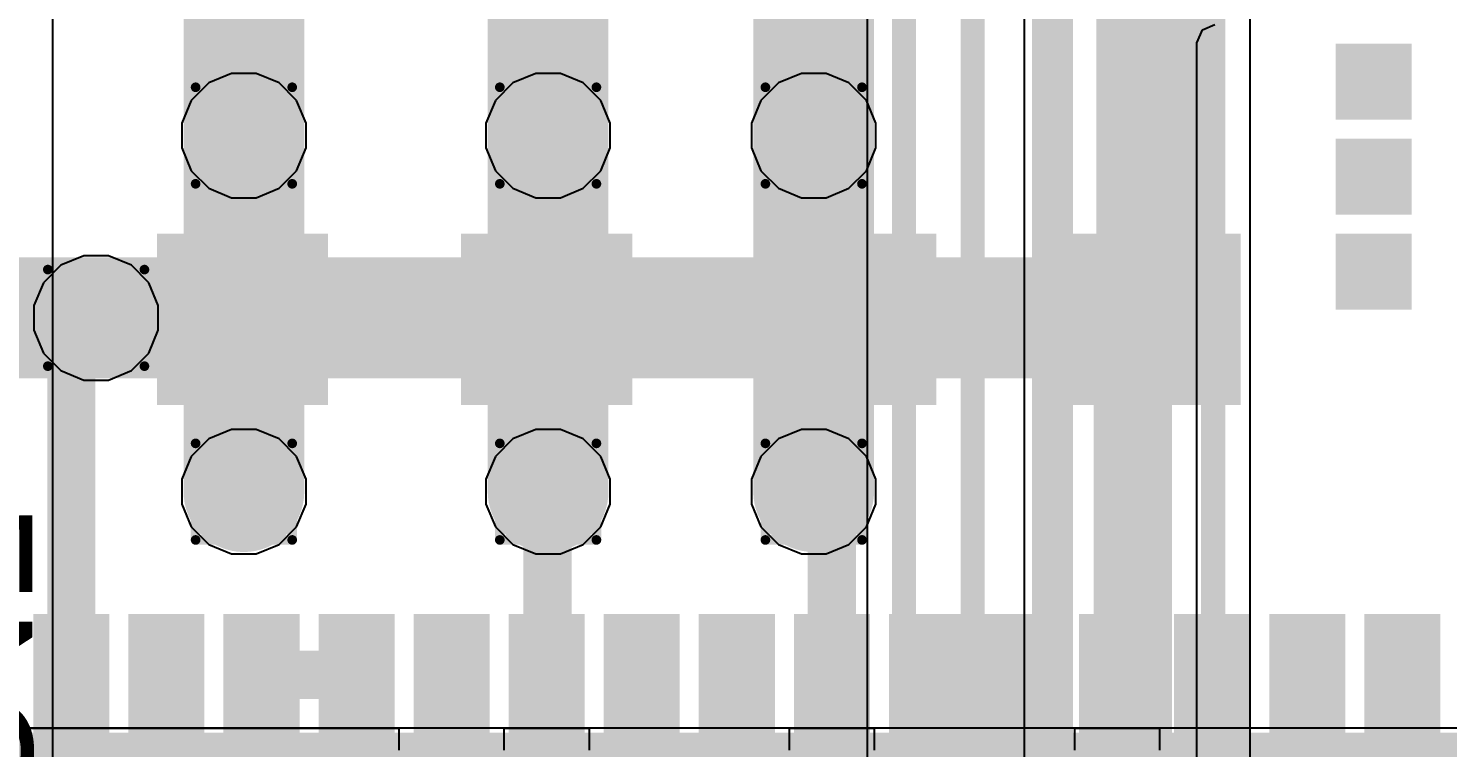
# Model space of a CAD drawing. Header units: inches. Extents: x -12 to 5355, y -7 to 5366.
# Drawn here: x 20.72 to 28.18, y 33.68 to 37.46 of the extents above; entities that cross this region are included whole.
import ezdxf

# ---------------------------------------------------------------- set-up
doc = ezdxf.new("R2010")
doc.units = ezdxf.units.IN
for name, color, linetype in [('BOTTOM LAYER', 5, 'Continuous'), ('Bottom Overlay', 54, 'Continuous'), ('Drill Drawing', 1, 'Continuous'), ('GROUND1', 16, 'Continuous'), ('GROUND2', 156, 'Continuous'), ('POWER', 76, 'Continuous'), ('SIGNAL', 90, 'Continuous'), ('TOP LAYER', 1, 'Continuous'), ('Top Overlay', 2, 'Continuous'), ('Top Paste', 8, 'Continuous'), ('Top Solder', 216, 'Continuous'), ('Via Holes', 16, 'Continuous')]:
    doc.layers.add(name, color=color, linetype=linetype)
doc.styles.add('Arial', font='', dxfattribs={"height": 0.2})
doc.styles.get('Arial').set_extended_font_data('Arial')

# ---------------------------------------------------------------- blocks, each defined once
blk = doc.blocks.new('LGA50P1600X1050X104_161N_85')
at = {"layer": 'TOP LAYER'}
for points in [[(-8.14, 2.35), (-8.14, 2.65), (-7.6, 2.65), (-7.6, 2.35)], [(-8.14, 1.85), (-8.14, 2.15), (-7.6, 2.15), (-7.6, 1.85)], [(-6.4, 1.2), (-6.4, 2), (-5.6, 2), (-5.6, 1.2)], [(-8.14, 1.35), (-8.14, 1.65), (-7.6, 1.65), (-7.6, 1.35)], [(-8.14, 0.85), (-8.14, 1.15), (-7.6, 1.15), (-7.6, 0.85)], [(-8.14, 0.35), (-8.14, 0.65), (-7.6, 0.65), (-7.6, 0.35)], [(-6.4, -0.4), (-6.4, 0.4), (-5.6, 0.4), (-5.6, -0.4)], [(-8.14, -0.15), (-8.14, 0.15), (-7.6, 0.15), (-7.6, -0.15)], [(-8.14, -0.65), (-8.14, -0.35), (-7.6, -0.35), (-7.6, -0.65)], [(-8.14, -1.15), (-8.14, -0.85), (-7.6, -0.85), (-7.6, -1.15)], [(-6.4, -2), (-6.4, -1.2), (-5.6, -1.2), (-5.6, -2)], [(-8.14, -1.65), (-8.14, -1.35), (-7.6, -1.35), (-7.6, -1.65)], [(-8.14, -2.15), (-8.14, -1.85), (-7.6, -1.85), (-7.6, -2.15)], [(-8.14, -2.65), (-8.14, -2.35), (-7.6, -2.35), (-7.6, -2.65)], [(-6.4, -3.6), (-6.4, -2.8), (-5.6, -2.8), (-5.6, -3.6)], [(-8.14, -3.15), (-8.14, -2.85), (-7.6, -2.85), (-7.6, -3.15)], [(-8.14, -3.65), (-8.14, -3.35), (-7.6, -3.35), (-7.6, -3.65)], [(-8.14, -4.15), (-8.14, -3.85), (-7.6, -3.85), (-7.6, -4.15)], [(-5.9, -4.5), (-5.9, -4.2), (-5.6, -4.2), (-5.6, -4.5)], [(-5.4, -4.5), (-5.4, -4.2), (-5.1, -4.2), (-5.1, -4.5)], [(-4.9, -4.5), (-4.9, -4.2), (-4.6, -4.2), (-4.6, -4.5)], [(-8.14, -4.65), (-8.14, -4.35), (-7.6, -4.35), (-7.6, -4.65)]]:
    blk.add_hatch(color=1, dxfattribs=at).paths.add_polyline_path(points)
at = {"layer": 'Top Paste'}
for points in [[(-8.14, 2.35), (-8.14, 2.65), (-7.6, 2.65), (-7.6, 2.35)], [(-8.14, 1.85), (-8.14, 2.15), (-7.6, 2.15), (-7.6, 1.85)], [(-6.4, 1.2), (-6.4, 2), (-5.6, 2), (-5.6, 1.2)], [(-8.14, 1.35), (-8.14, 1.65), (-7.6, 1.65), (-7.6, 1.35)], [(-8.14, 0.85), (-8.14, 1.15), (-7.6, 1.15), (-7.6, 0.85)], [(-8.14, 0.35), (-8.14, 0.65), (-7.6, 0.65), (-7.6, 0.35)], [(-6.4, -0.4), (-6.4, 0.4), (-5.6, 0.4), (-5.6, -0.4)], [(-8.14, -0.15), (-8.14, 0.15), (-7.6, 0.15), (-7.6, -0.15)], [(-8.14, -0.65), (-8.14, -0.35), (-7.6, -0.35), (-7.6, -0.65)], [(-8.14, -1.15), (-8.14, -0.85), (-7.6, -0.85), (-7.6, -1.15)], [(-6.4, -2), (-6.4, -1.2), (-5.6, -1.2), (-5.6, -2)], [(-8.14, -1.65), (-8.14, -1.35), (-7.6, -1.35), (-7.6, -1.65)], [(-8.14, -2.15), (-8.14, -1.85), (-7.6, -1.85), (-7.6, -2.15)], [(-8.14, -2.65), (-8.14, -2.35), (-7.6, -2.35), (-7.6, -2.65)], [(-6.4, -3.6), (-6.4, -2.8), (-5.6, -2.8), (-5.6, -3.6)], [(-8.14, -3.15), (-8.14, -2.85), (-7.6, -2.85), (-7.6, -3.15)], [(-8.14, -3.65), (-8.14, -3.35), (-7.6, -3.35), (-7.6, -3.65)], [(-8.14, -4.15), (-8.14, -3.85), (-7.6, -3.85), (-7.6, -4.15)], [(-5.9, -4.5), (-5.9, -4.2), (-5.6, -4.2), (-5.6, -4.5)], [(-5.4, -4.5), (-5.4, -4.2), (-5.1, -4.2), (-5.1, -4.5)], [(-4.9, -4.5), (-4.9, -4.2), (-4.6, -4.2), (-4.6, -4.5)], [(-8.14, -4.65), (-8.14, -4.35), (-7.6, -4.35), (-7.6, -4.65)]]:
    blk.add_hatch(color=8, dxfattribs=at).paths.add_polyline_path(points)
at = {"layer": 'Top Solder'}
for points in [[(-8.19, 2.3), (-8.19, 2.7), (-7.55, 2.7), (-7.55, 2.3)], [(-8.19, 1.8), (-8.19, 2.2), (-7.55, 2.2), (-7.55, 1.8)], [(-6.45, 1.15), (-6.45, 2.05), (-5.55, 2.05), (-5.55, 1.15)], [(-8.19, 1.3), (-8.19, 1.7), (-7.55, 1.7), (-7.55, 1.3)], [(-8.19, 0.8), (-8.19, 1.2), (-7.55, 1.2), (-7.55, 0.8)], [(-8.19, 0.3), (-8.19, 0.7), (-7.55, 0.7), (-7.55, 0.3)], [(-6.45, -0.45), (-6.45, 0.45), (-5.55, 0.45), (-5.55, -0.45)], [(-8.19, -0.2), (-8.19, 0.2), (-7.55, 0.2), (-7.55, -0.2)], [(-8.19, -0.7), (-8.19, -0.3), (-7.55, -0.3), (-7.55, -0.7)], [(-8.19, -1.2), (-8.19, -0.8), (-7.55, -0.8), (-7.55, -1.2)], [(-6.45, -2.05), (-6.45, -1.15), (-5.55, -1.15), (-5.55, -2.05)], [(-8.19, -1.7), (-8.19, -1.3), (-7.55, -1.3), (-7.55, -1.7)], [(-8.19, -2.2), (-8.19, -1.8), (-7.55, -1.8), (-7.55, -2.2)], [(-8.19, -2.7), (-8.19, -2.3), (-7.55, -2.3), (-7.55, -2.7)], [(-6.45, -3.65), (-6.45, -2.75), (-5.55, -2.75), (-5.55, -3.65)], [(-8.19, -3.2), (-8.19, -2.8), (-7.55, -2.8), (-7.55, -3.2)], [(-8.19, -3.7), (-8.19, -3.3), (-7.55, -3.3), (-7.55, -3.7)], [(-8.19, -4.2), (-8.19, -3.8), (-7.55, -3.8), (-7.55, -4.2)], [(-5.95, -4.55), (-5.95, -4.15), (-5.55, -4.15), (-5.55, -4.55)], [(-5.45, -4.55), (-5.45, -4.15), (-5.05, -4.15), (-5.05, -4.55)], [(-4.95, -4.55), (-4.95, -4.15), (-4.55, -4.15), (-4.55, -4.55)], [(-8.19, -4.7), (-8.19, -4.3), (-7.55, -4.3), (-7.55, -4.7)]]:
    blk.add_hatch(color=216, dxfattribs=at).paths.add_polyline_path(points)
at = {"layer": 'TOP LAYER'}
blk.add_line((-8.15, -5.4), (-8.15, 5.4), dxfattribs=at)
at = {"layer": 'Top Overlay'}
blk.add_lwpolyline([(-8.25, 5.5, 0.15, 0.15, 0), (-8.25, -5.5, 0.15, 0.15, 0)], format="xyseb", dxfattribs=at)

msp = doc.modelspace()

# ---------------------------------------------------------------- hatches: boundary and pattern name
at = {"layer": 'BOTTOM LAYER'}
h = msp.add_hatch(color=5, dxfattribs=at)
edge = h.paths.add_edge_path()
edge.add_arc((21.8518, 36.8966), 0.2, 0, 360)
h = msp.add_hatch(color=5, dxfattribs=at)
edge = h.paths.add_edge_path()
edge.add_arc((23.4518, 36.8966), 0.2, 0, 360)
h = msp.add_hatch(color=5, dxfattribs=at)
edge = h.paths.add_edge_path()
edge.add_arc((24.8486, 36.8966), 0.2, 0, 360)
h = msp.add_hatch(color=5, dxfattribs=at)
edge = h.paths.add_edge_path()
edge.add_arc((21.0746, 35.9374), 0.2, 0, 360)
h = msp.add_hatch(color=5, dxfattribs=at)
edge = h.paths.add_edge_path()
edge.add_arc((21.8518, 35.0232), 0.2, 0, 360)
h = msp.add_hatch(color=5, dxfattribs=at)
edge = h.paths.add_edge_path()
edge.add_arc((23.4518, 35.0232), 0.2, 0, 360)
h = msp.add_hatch(color=5, dxfattribs=at)
edge = h.paths.add_edge_path()
edge.add_arc((24.8486, 35.0232), 0.2, 0, 360)
at = {"layer": 'GROUND1'}
h = msp.add_hatch(color=16, dxfattribs=at)
edge = h.paths.add_edge_path()
edge.add_arc((21.8518, 36.8966), 0.2, 0, 360)
h = msp.add_hatch(color=16, dxfattribs=at)
edge = h.paths.add_edge_path()
edge.add_arc((23.4518, 36.8966), 0.2, 0, 360)
h = msp.add_hatch(color=16, dxfattribs=at)
edge = h.paths.add_edge_path()
edge.add_arc((24.8486, 36.8966), 0.2, 0, 360)
h = msp.add_hatch(color=16, dxfattribs=at)
edge = h.paths.add_edge_path()
edge.add_arc((21.0746, 35.9374), 0.2, 0, 360)
h = msp.add_hatch(color=16, dxfattribs=at)
edge = h.paths.add_edge_path()
edge.add_arc((21.8518, 35.0232), 0.2, 0, 360)
h = msp.add_hatch(color=16, dxfattribs=at)
edge = h.paths.add_edge_path()
edge.add_arc((23.4518, 35.0232), 0.2, 0, 360)
h = msp.add_hatch(color=16, dxfattribs=at)
edge = h.paths.add_edge_path()
edge.add_arc((24.8486, 35.0232), 0.2, 0, 360)
at = {"layer": 'GROUND2'}
h = msp.add_hatch(color=156, dxfattribs=at)
edge = h.paths.add_edge_path()
edge.add_arc((21.8518, 36.8966), 0.2, 0, 360)
h = msp.add_hatch(color=156, dxfattribs=at)
edge = h.paths.add_edge_path()
edge.add_arc((23.4518, 36.8966), 0.2, 0, 360)
h = msp.add_hatch(color=156, dxfattribs=at)
edge = h.paths.add_edge_path()
edge.add_arc((24.8486, 36.8966), 0.2, 0, 360)
h = msp.add_hatch(color=156, dxfattribs=at)
edge = h.paths.add_edge_path()
edge.add_arc((21.0746, 35.9374), 0.2, 0, 360)
h = msp.add_hatch(color=156, dxfattribs=at)
edge = h.paths.add_edge_path()
edge.add_arc((21.8518, 35.0232), 0.2, 0, 360)
h = msp.add_hatch(color=156, dxfattribs=at)
edge = h.paths.add_edge_path()
edge.add_arc((23.4518, 35.0232), 0.2, 0, 360)
h = msp.add_hatch(color=156, dxfattribs=at)
edge = h.paths.add_edge_path()
edge.add_arc((24.8486, 35.0232), 0.2, 0, 360)
at = {"layer": 'POWER'}
h = msp.add_hatch(color=76, dxfattribs=at)
edge = h.paths.add_edge_path()
edge.add_arc((21.8518, 36.8966), 0.2, 0, 360)
h = msp.add_hatch(color=76, dxfattribs=at)
edge = h.paths.add_edge_path()
edge.add_arc((23.4518, 36.8966), 0.2, 0, 360)
h = msp.add_hatch(color=76, dxfattribs=at)
edge = h.paths.add_edge_path()
edge.add_arc((24.8486, 36.8966), 0.2, 0, 360)
h = msp.add_hatch(color=76, dxfattribs=at)
edge = h.paths.add_edge_path()
edge.add_arc((21.0746, 35.9374), 0.2, 0, 360)
h = msp.add_hatch(color=76, dxfattribs=at)
edge = h.paths.add_edge_path()
edge.add_arc((21.8518, 35.0232), 0.2, 0, 360)
h = msp.add_hatch(color=76, dxfattribs=at)
edge = h.paths.add_edge_path()
edge.add_arc((23.4518, 35.0232), 0.2, 0, 360)
h = msp.add_hatch(color=76, dxfattribs=at)
edge = h.paths.add_edge_path()
edge.add_arc((24.8486, 35.0232), 0.2, 0, 360)
at = {"layer": 'SIGNAL'}
h = msp.add_hatch(color=90, dxfattribs=at)
edge = h.paths.add_edge_path()
edge.add_arc((21.8518, 36.8966), 0.2, 0, 360)
h = msp.add_hatch(color=90, dxfattribs=at)
edge = h.paths.add_edge_path()
edge.add_arc((23.4518, 36.8966), 0.2, 0, 360)
h = msp.add_hatch(color=90, dxfattribs=at)
edge = h.paths.add_edge_path()
edge.add_arc((24.8486, 36.8966), 0.2, 0, 360)
h = msp.add_hatch(color=90, dxfattribs=at)
edge = h.paths.add_edge_path()
edge.add_arc((21.0746, 35.9374), 0.2, 0, 360)
h = msp.add_hatch(color=90, dxfattribs=at)
edge = h.paths.add_edge_path()
edge.add_arc((21.8518, 35.0232), 0.2, 0, 360)
h = msp.add_hatch(color=90, dxfattribs=at)
edge = h.paths.add_edge_path()
edge.add_arc((23.4518, 35.0232), 0.2, 0, 360)
h = msp.add_hatch(color=90, dxfattribs=at)
edge = h.paths.add_edge_path()
edge.add_arc((24.8486, 35.0232), 0.2, 0, 360)
at = {"layer": 'TOP LAYER'}
h = msp.add_hatch(color=1, dxfattribs=at)
edge = h.paths.add_edge_path()
edge.add_arc((21.8518, 36.8966), 0.2, 0, 360)
h = msp.add_hatch(color=1, dxfattribs=at)
edge = h.paths.add_edge_path()
edge.add_arc((23.4518, 36.8966), 0.2, 0, 360)
h = msp.add_hatch(color=1, dxfattribs=at)
edge = h.paths.add_edge_path()
edge.add_arc((24.8486, 36.8966), 0.2, 0, 360)
h = msp.add_hatch(color=1, dxfattribs=at)
edge = h.paths.add_edge_path()
edge.add_arc((21.0746, 35.9374), 0.2, 0, 360)
h = msp.add_hatch(color=1, dxfattribs=at)
edge = h.paths.add_edge_path()
edge.add_arc((21.8518, 35.0232), 0.2, 0, 360)
h = msp.add_hatch(color=1, dxfattribs=at)
edge = h.paths.add_edge_path()
edge.add_arc((23.4518, 35.0232), 0.2, 0, 360)
h = msp.add_hatch(color=1, dxfattribs=at)
edge = h.paths.add_edge_path()
edge.add_arc((24.8486, 35.0232), 0.2, 0, 360)
for points in [[(21.0942, 34.3298), (20.7942, 34.3298), (20.7942, 33.72), (21.0942, 33.72)], [(21.5938, 34.3294), (21.2938, 34.3294), (21.2938, 33.7196), (21.5938, 33.7196)], [(22.0942, 34.3298), (21.7942, 34.3298), (21.7942, 33.72), (22.0942, 33.72)], [(22.5938, 34.3294), (22.2938, 34.3294), (22.2938, 33.7196), (22.5938, 33.7196)], [(23.5942, 34.3298), (23.2942, 34.3298), (23.2942, 33.72), (23.5942, 33.72)], [(25.0942, 34.3298), (24.7942, 34.3298), (24.7942, 33.72), (25.0942, 33.72)], [(26.598, 34.3336), (26.298, 34.3336), (26.298, 33.7238), (26.598, 33.7238)]]:
    msp.add_hatch(color=1, dxfattribs=at).paths.add_polyline_path(points)
at = {"layer": 'Via Holes'}
h = msp.add_hatch(color=7, dxfattribs=at)
edge = h.paths.add_edge_path()
edge.add_arc((21.8518, 36.8966), 0.1, 0, 360)
h = msp.add_hatch(color=7, dxfattribs=at)
edge = h.paths.add_edge_path()
edge.add_arc((23.4518, 36.8966), 0.1, 0, 360)
h = msp.add_hatch(color=7, dxfattribs=at)
edge = h.paths.add_edge_path()
edge.add_arc((24.8486, 36.8966), 0.1, 0, 360)
h = msp.add_hatch(color=7, dxfattribs=at)
edge = h.paths.add_edge_path()
edge.add_arc((21.0746, 35.9374), 0.1, 0, 360)
h = msp.add_hatch(color=7, dxfattribs=at)
edge = h.paths.add_edge_path()
edge.add_arc((21.8518, 35.0232), 0.1, 0, 360)
h = msp.add_hatch(color=7, dxfattribs=at)
edge = h.paths.add_edge_path()
edge.add_arc((23.4518, 35.0232), 0.1, 0, 360)
h = msp.add_hatch(color=7, dxfattribs=at)
edge = h.paths.add_edge_path()
edge.add_arc((24.8486, 35.0232), 0.1, 0, 360)

# ---------------------------------------------------------------- linework, layer by layer
at = {"layer": 'BOTTOM LAYER'}
for p, q in [((25.9551, 38.1889), (25.9551, 30.9022)), ((26.8933, 37.453), (26.959, 37.4802)), ((26.8661, 37.3874), (26.8933, 37.453)), ((26.8642, 31.2666), (26.8642, 37.3874)), ((26.8642, 37.3874), (26.8661, 37.3874))]:
    msp.add_line(p, q, dxfattribs=at)
for points in [[(26.1493, 30.9022, 0.127, 0.127, 0), (26.1493, 38.6334, 0.127, 0.127, 0)], [(26.67, 37.3874, 0.127, 0.127, -0.414214), (26.959, 37.6763, 0.127, 0.127, 0)], [(26.4088, 31.0405, 0.127, 0.127, 0), (26.4088, 37.5326, 0.127, 0.127, 0)], [(26.67, 31.2666, 0.127, 0.127, 0), (26.67, 37.3874, 0.127, 0.127, 0)]]:
    msp.add_lwpolyline(points, format="xyseb", dxfattribs=at)
msp.add_lwpolyline([(26.6382, 37.3874, 0.0635, 0.0635, 1), (26.7018, 37.3874, 0.0635, 0.0635, 1)], format="xyseb", close=True, dxfattribs=at)
msp.add_lwpolyline([(26.6382, 37.3874, 0.0635, 0.0635, 1), (26.7018, 37.3874, 0.0635, 0.0635, 1)], format="xyseb", close=True, dxfattribs=at)
at = {"layer": 'Drill Drawing'}
for points in [[(21.5978, 37.1506, 0.0508, 0.0508, 0), (22.1058, 37.1506, 0.0508, 0.0508, 0)], [(21.5978, 36.6426, 0.0508, 0.0508, 0), (21.5978, 37.1506, 0.0508, 0.0508, 0)], [(22.1058, 36.6426, 0.0508, 0.0508, 0), (22.1058, 37.1506, 0.0508, 0.0508, 0)], [(23.1978, 37.1506, 0.0508, 0.0508, 0), (23.7058, 37.1506, 0.0508, 0.0508, 0)], [(23.1978, 36.6426, 0.0508, 0.0508, 0), (23.1978, 37.1506, 0.0508, 0.0508, 0)], [(23.7058, 36.6426, 0.0508, 0.0508, 0), (23.7058, 37.1506, 0.0508, 0.0508, 0)], [(24.5946, 37.1506, 0.0508, 0.0508, 0), (25.1026, 37.1506, 0.0508, 0.0508, 0)], [(24.5946, 36.6426, 0.0508, 0.0508, 0), (24.5946, 37.1506, 0.0508, 0.0508, 0)], [(25.1026, 36.6426, 0.0508, 0.0508, 0), (25.1026, 37.1506, 0.0508, 0.0508, 0)], [(21.5978, 36.6426, 0.0508, 0.0508, 0), (22.1058, 36.6426, 0.0508, 0.0508, 0)], [(23.1978, 36.6426, 0.0508, 0.0508, 0), (23.7058, 36.6426, 0.0508, 0.0508, 0)], [(24.5946, 36.6426, 0.0508, 0.0508, 0), (25.1026, 36.6426, 0.0508, 0.0508, 0)], [(20.8206, 36.1914, 0.0508, 0.0508, 0), (21.3286, 36.1914, 0.0508, 0.0508, 0)], [(20.8206, 35.6834, 0.0508, 0.0508, 0), (20.8206, 36.1914, 0.0508, 0.0508, 0)], [(21.3286, 35.6834, 0.0508, 0.0508, 0), (21.3286, 36.1914, 0.0508, 0.0508, 0)], [(20.8206, 35.6834, 0.0508, 0.0508, 0), (21.3286, 35.6834, 0.0508, 0.0508, 0)], [(21.5978, 35.2772, 0.0508, 0.0508, 0), (22.1058, 35.2772, 0.0508, 0.0508, 0)], [(21.5978, 34.7692, 0.0508, 0.0508, 0), (21.5978, 35.2772, 0.0508, 0.0508, 0)], [(22.1058, 34.7692, 0.0508, 0.0508, 0), (22.1058, 35.2772, 0.0508, 0.0508, 0)], [(23.1978, 35.2772, 0.0508, 0.0508, 0), (23.7058, 35.2772, 0.0508, 0.0508, 0)], [(23.1978, 34.7692, 0.0508, 0.0508, 0), (23.1978, 35.2772, 0.0508, 0.0508, 0)], [(23.7058, 34.7692, 0.0508, 0.0508, 0), (23.7058, 35.2772, 0.0508, 0.0508, 0)], [(24.5946, 35.2772, 0.0508, 0.0508, 0), (25.1026, 35.2772, 0.0508, 0.0508, 0)], [(24.5946, 34.7692, 0.0508, 0.0508, 0), (24.5946, 35.2772, 0.0508, 0.0508, 0)], [(25.1026, 34.7692, 0.0508, 0.0508, 0), (25.1026, 35.2772, 0.0508, 0.0508, 0)], [(21.5978, 34.7692, 0.0508, 0.0508, 0), (22.1058, 34.7692, 0.0508, 0.0508, 0)], [(23.1978, 34.7692, 0.0508, 0.0508, 0), (23.7058, 34.7692, 0.0508, 0.0508, 0)], [(24.5946, 34.7692, 0.0508, 0.0508, 0), (25.1026, 34.7692, 0.0508, 0.0508, 0)]]:
    msp.add_lwpolyline(points, format="xyseb", dxfattribs=at)
for points in [[(21.5851, 37.1506, 0.0254, 0.0254, 1), (21.6105, 37.1506, 0.0254, 0.0254, 1)], [(21.5851, 37.1506, 0.0254, 0.0254, 1), (21.6105, 37.1506, 0.0254, 0.0254, 1)], [(22.0931, 37.1506, 0.0254, 0.0254, 1), (22.1185, 37.1506, 0.0254, 0.0254, 1)], [(22.0931, 37.1506, 0.0254, 0.0254, 1), (22.1185, 37.1506, 0.0254, 0.0254, 1)], [(23.1851, 37.1506, 0.0254, 0.0254, 1), (23.2105, 37.1506, 0.0254, 0.0254, 1)], [(23.1851, 37.1506, 0.0254, 0.0254, 1), (23.2105, 37.1506, 0.0254, 0.0254, 1)], [(23.6931, 37.1506, 0.0254, 0.0254, 1), (23.7185, 37.1506, 0.0254, 0.0254, 1)], [(23.6931, 37.1506, 0.0254, 0.0254, 1), (23.7185, 37.1506, 0.0254, 0.0254, 1)], [(24.5819, 37.1506, 0.0254, 0.0254, 1), (24.6073, 37.1506, 0.0254, 0.0254, 1)], [(24.5819, 37.1506, 0.0254, 0.0254, 1), (24.6073, 37.1506, 0.0254, 0.0254, 1)], [(25.0899, 37.1506, 0.0254, 0.0254, 1), (25.1153, 37.1506, 0.0254, 0.0254, 1)], [(25.0899, 37.1506, 0.0254, 0.0254, 1), (25.1153, 37.1506, 0.0254, 0.0254, 1)], [(21.5851, 36.6426, 0.0254, 0.0254, 1), (21.6105, 36.6426, 0.0254, 0.0254, 1)], [(21.5851, 36.6426, 0.0254, 0.0254, 1), (21.6105, 36.6426, 0.0254, 0.0254, 1)], [(22.0931, 36.6426, 0.0254, 0.0254, 1), (22.1185, 36.6426, 0.0254, 0.0254, 1)], [(22.0931, 36.6426, 0.0254, 0.0254, 1), (22.1185, 36.6426, 0.0254, 0.0254, 1)], [(23.1851, 36.6426, 0.0254, 0.0254, 1), (23.2105, 36.6426, 0.0254, 0.0254, 1)], [(23.1851, 36.6426, 0.0254, 0.0254, 1), (23.2105, 36.6426, 0.0254, 0.0254, 1)], [(23.6931, 36.6426, 0.0254, 0.0254, 1), (23.7185, 36.6426, 0.0254, 0.0254, 1)], [(23.6931, 36.6426, 0.0254, 0.0254, 1), (23.7185, 36.6426, 0.0254, 0.0254, 1)], [(24.5819, 36.6426, 0.0254, 0.0254, 1), (24.6073, 36.6426, 0.0254, 0.0254, 1)], [(24.5819, 36.6426, 0.0254, 0.0254, 1), (24.6073, 36.6426, 0.0254, 0.0254, 1)], [(25.0899, 36.6426, 0.0254, 0.0254, 1), (25.1153, 36.6426, 0.0254, 0.0254, 1)], [(25.0899, 36.6426, 0.0254, 0.0254, 1), (25.1153, 36.6426, 0.0254, 0.0254, 1)], [(20.8079, 36.1914, 0.0254, 0.0254, 1), (20.8333, 36.1914, 0.0254, 0.0254, 1)], [(20.8079, 36.1914, 0.0254, 0.0254, 1), (20.8333, 36.1914, 0.0254, 0.0254, 1)], [(21.3159, 36.1914, 0.0254, 0.0254, 1), (21.3413, 36.1914, 0.0254, 0.0254, 1)], [(21.3159, 36.1914, 0.0254, 0.0254, 1), (21.3413, 36.1914, 0.0254, 0.0254, 1)], [(20.8079, 35.6834, 0.0254, 0.0254, 1), (20.8333, 35.6834, 0.0254, 0.0254, 1)], [(20.8079, 35.6834, 0.0254, 0.0254, 1), (20.8333, 35.6834, 0.0254, 0.0254, 1)], [(21.3159, 35.6834, 0.0254, 0.0254, 1), (21.3413, 35.6834, 0.0254, 0.0254, 1)], [(21.3159, 35.6834, 0.0254, 0.0254, 1), (21.3413, 35.6834, 0.0254, 0.0254, 1)], [(21.5851, 35.2772, 0.0254, 0.0254, 1), (21.6105, 35.2772, 0.0254, 0.0254, 1)], [(21.5851, 35.2772, 0.0254, 0.0254, 1), (21.6105, 35.2772, 0.0254, 0.0254, 1)], [(22.0931, 35.2772, 0.0254, 0.0254, 1), (22.1185, 35.2772, 0.0254, 0.0254, 1)], [(22.0931, 35.2772, 0.0254, 0.0254, 1), (22.1185, 35.2772, 0.0254, 0.0254, 1)], [(23.1851, 35.2772, 0.0254, 0.0254, 1), (23.2105, 35.2772, 0.0254, 0.0254, 1)], [(23.1851, 35.2772, 0.0254, 0.0254, 1), (23.2105, 35.2772, 0.0254, 0.0254, 1)], [(23.6931, 35.2772, 0.0254, 0.0254, 1), (23.7185, 35.2772, 0.0254, 0.0254, 1)], [(23.6931, 35.2772, 0.0254, 0.0254, 1), (23.7185, 35.2772, 0.0254, 0.0254, 1)], [(24.5819, 35.2772, 0.0254, 0.0254, 1), (24.6073, 35.2772, 0.0254, 0.0254, 1)], [(24.5819, 35.2772, 0.0254, 0.0254, 1), (24.6073, 35.2772, 0.0254, 0.0254, 1)], [(25.0899, 35.2772, 0.0254, 0.0254, 1), (25.1153, 35.2772, 0.0254, 0.0254, 1)], [(25.0899, 35.2772, 0.0254, 0.0254, 1), (25.1153, 35.2772, 0.0254, 0.0254, 1)], [(21.5851, 34.7692, 0.0254, 0.0254, 1), (21.6105, 34.7692, 0.0254, 0.0254, 1)], [(21.5851, 34.7692, 0.0254, 0.0254, 1), (21.6105, 34.7692, 0.0254, 0.0254, 1)], [(22.0931, 34.7692, 0.0254, 0.0254, 1), (22.1185, 34.7692, 0.0254, 0.0254, 1)], [(22.0931, 34.7692, 0.0254, 0.0254, 1), (22.1185, 34.7692, 0.0254, 0.0254, 1)], [(23.1851, 34.7692, 0.0254, 0.0254, 1), (23.2105, 34.7692, 0.0254, 0.0254, 1)], [(23.1851, 34.7692, 0.0254, 0.0254, 1), (23.2105, 34.7692, 0.0254, 0.0254, 1)], [(23.6931, 34.7692, 0.0254, 0.0254, 1), (23.7185, 34.7692, 0.0254, 0.0254, 1)], [(23.6931, 34.7692, 0.0254, 0.0254, 1), (23.7185, 34.7692, 0.0254, 0.0254, 1)], [(24.5819, 34.7692, 0.0254, 0.0254, 1), (24.6073, 34.7692, 0.0254, 0.0254, 1)], [(24.5819, 34.7692, 0.0254, 0.0254, 1), (24.6073, 34.7692, 0.0254, 0.0254, 1)], [(25.0899, 34.7692, 0.0254, 0.0254, 1), (25.1153, 34.7692, 0.0254, 0.0254, 1)], [(25.0899, 34.7692, 0.0254, 0.0254, 1), (25.1153, 34.7692, 0.0254, 0.0254, 1)]]:
    msp.add_lwpolyline(points, format="xyseb", close=True, dxfattribs=at)
at = {"layer": 'POWER'}
for p, q in [((21.6666, 37.1738), (21.5746, 37.0818)), ((21.7868, 37.2236), (21.6666, 37.1738)), ((21.9168, 37.2236), (21.7868, 37.2236)), ((22.037, 37.1738), (21.9168, 37.2236)), ((22.129, 37.0818), (22.037, 37.1738)), ((23.2666, 37.1738), (23.1746, 37.0818)), ((23.3868, 37.2236), (23.2666, 37.1738)), ((23.5168, 37.2236), (23.3868, 37.2236)), ((23.637, 37.1738), (23.5168, 37.2236)), ((23.729, 37.0818), (23.637, 37.1738)), ((24.6634, 37.1738), (24.5714, 37.0818)), ((24.7836, 37.2236), (24.6634, 37.1738)), ((24.9136, 37.2236), (24.7836, 37.2236)), ((25.0338, 37.1738), (24.9136, 37.2236)), ((25.1258, 37.0818), (25.0338, 37.1738)), ((21.5746, 37.0818), (21.5248, 36.9616)), ((22.1788, 36.9616), (22.129, 37.0818)), ((23.1746, 37.0818), (23.1248, 36.9616)), ((23.7788, 36.9616), (23.729, 37.0818)), ((24.5714, 37.0818), (24.5216, 36.9616)), ((25.1756, 36.9616), (25.1258, 37.0818)), ((21.5248, 36.9616), (21.5248, 36.8315)), ((22.1788, 36.8315), (22.1788, 36.9616)), ((23.1248, 36.9616), (23.1248, 36.8315)), ((23.7788, 36.8315), (23.7788, 36.9616)), ((24.5216, 36.9616), (24.5216, 36.8315)), ((25.1756, 36.8315), (25.1756, 36.9616)), ((21.5248, 36.8315), (21.5746, 36.7114)), ((22.129, 36.7114), (22.1788, 36.8315)), ((23.1248, 36.8315), (23.1746, 36.7114)), ((23.729, 36.7114), (23.7788, 36.8315)), ((24.5216, 36.8315), (24.5714, 36.7114)), ((25.1258, 36.7114), (25.1756, 36.8315)), ((21.5746, 36.7114), (21.6666, 36.6194)), ((22.037, 36.6194), (22.129, 36.7114)), ((23.1746, 36.7114), (23.2666, 36.6194)), ((23.637, 36.6194), (23.729, 36.7114)), ((24.5714, 36.7114), (24.6634, 36.6194)), ((25.0338, 36.6194), (25.1258, 36.7114)), ((21.6666, 36.6194), (21.7868, 36.5696)), ((21.9168, 36.5696), (22.037, 36.6194)), ((23.2666, 36.6194), (23.3868, 36.5696)), ((23.5168, 36.5696), (23.637, 36.6194)), ((24.6634, 36.6194), (24.7836, 36.5696)), ((24.9136, 36.5696), (25.0338, 36.6194)), ((21.7868, 36.5696), (21.9168, 36.5696)), ((23.3868, 36.5696), (23.5168, 36.5696)), ((24.7836, 36.5696), (24.9136, 36.5696)), ((20.8894, 36.2146), (20.7974, 36.1226)), ((21.0096, 36.2644), (20.8894, 36.2146)), ((21.1396, 36.2644), (21.0096, 36.2644)), ((21.2598, 36.2146), (21.1396, 36.2644)), ((21.3518, 36.1226), (21.2598, 36.2146)), ((20.7974, 36.1226), (20.7476, 36.0024)), ((21.4016, 36.0024), (21.3518, 36.1226)), ((20.7476, 36.0024), (20.7476, 35.8724)), ((21.4016, 35.8724), (21.4016, 36.0024)), ((20.7476, 35.8724), (20.7974, 35.7522)), ((21.3518, 35.7522), (21.4016, 35.8724)), ((20.7974, 35.7522), (20.8894, 35.6602)), ((21.2598, 35.6602), (21.3518, 35.7522)), ((20.8894, 35.6602), (21.0096, 35.6104)), ((21.0096, 35.6104), (21.1396, 35.6104)), ((21.1396, 35.6104), (21.2598, 35.6602)), ((21.7868, 35.3502), (21.6666, 35.3004)), ((21.9168, 35.3502), (21.7868, 35.3502)), ((22.037, 35.3004), (21.9168, 35.3502)), ((23.3868, 35.3502), (23.2666, 35.3004)), ((23.5168, 35.3502), (23.3868, 35.3502)), ((23.637, 35.3004), (23.5168, 35.3502)), ((24.7836, 35.3502), (24.6634, 35.3004)), ((24.9136, 35.3502), (24.7836, 35.3502)), ((25.0338, 35.3004), (24.9136, 35.3502)), ((21.6666, 35.3004), (21.5746, 35.2084)), ((22.129, 35.2084), (22.037, 35.3004)), ((23.2666, 35.3004), (23.1746, 35.2084)), ((23.729, 35.2084), (23.637, 35.3004)), ((24.6634, 35.3004), (24.5714, 35.2084)), ((25.1258, 35.2084), (25.0338, 35.3004)), ((21.5746, 35.2084), (21.5248, 35.0882)), ((22.1788, 35.0882), (22.129, 35.2084)), ((23.1746, 35.2084), (23.1248, 35.0882)), ((23.7788, 35.0882), (23.729, 35.2084)), ((24.5714, 35.2084), (24.5216, 35.0882)), ((25.1756, 35.0882), (25.1258, 35.2084)), ((21.5248, 35.0882), (21.5248, 34.9582)), ((22.1788, 34.9582), (22.1788, 35.0882)), ((23.1248, 35.0882), (23.1248, 34.9582)), ((23.7788, 34.9582), (23.7788, 35.0882)), ((24.5216, 35.0882), (24.5216, 34.9582)), ((25.1756, 34.9582), (25.1756, 35.0882)), ((21.5248, 34.9582), (21.5746, 34.838)), ((22.129, 34.838), (22.1788, 34.9582)), ((23.1248, 34.9582), (23.1746, 34.838)), ((23.729, 34.838), (23.7788, 34.9582)), ((24.5216, 34.9582), (24.5714, 34.838)), ((25.1258, 34.838), (25.1756, 34.9582)), ((21.5746, 34.838), (21.6666, 34.746)), ((22.037, 34.746), (22.129, 34.838)), ((23.1746, 34.838), (23.2666, 34.746)), ((23.637, 34.746), (23.729, 34.838)), ((24.5714, 34.838), (24.6634, 34.746)), ((25.0338, 34.746), (25.1258, 34.838)), ((21.6666, 34.746), (21.7868, 34.6962)), ((21.9168, 34.6962), (22.037, 34.746)), ((23.2666, 34.746), (23.3868, 34.6962)), ((23.5168, 34.6962), (23.637, 34.746)), ((24.6634, 34.746), (24.7836, 34.6962)), ((24.9136, 34.6962), (25.0338, 34.746)), ((21.7868, 34.6962), (21.9168, 34.6962)), ((23.3868, 34.6962), (23.5168, 34.6962)), ((24.7836, 34.6962), (24.9136, 34.6962))]:
    msp.add_line(p, q, dxfattribs=at)
at = {"layer": 'SIGNAL'}
for p, q in [((25.1296, 47.244), (25.1296, 29.464)), ((27.1436, 26.2636), (27.1436, 44.7802)), ((20.8471, 32.3167), (20.8471, 41.9164))]:
    msp.add_line(p, q, dxfattribs=at)
for points in [[(25.3238, 29.464, 0.127, 0.127, 0), (25.3238, 47.244, 0.127, 0.127, 0)], [(25.6846, 28.9672, 0.127, 0.127, 0), (25.6846, 46.2534, 0.127, 0.127, 0)], [(26.0604, 27.8788, 0.127, 0.127, 0), (26.0604, 45.7283, 0.127, 0.127, 0)], [(26.543, 27.0598, 0.127, 0.127, 0), (26.543, 45.3136, 0.127, 0.127, 0)], [(26.9494, 26.2636, 0.127, 0.127, 0), (26.9494, 44.7802, 0.127, 0.127, 0)]]:
    msp.add_lwpolyline(points, format="xyseb", dxfattribs=at)
at = {"layer": 'TOP LAYER'}
for p, q in [((20.2212, 33.7798), (22.6672, 33.7798)), ((22.6672, 33.7798), (22.6672, 33.6628)), ((23.2212, 33.6628), (23.2212, 33.7798)), ((23.2212, 33.7798), (23.6672, 33.7798)), ((23.6672, 33.7798), (23.6672, 33.6628)), ((24.7212, 33.6628), (24.7212, 33.7798)), ((24.7212, 33.7798), (25.1672, 33.7798)), ((25.1672, 33.7798), (25.1672, 33.6628)), ((26.2212, 33.6628), (26.2212, 33.7798)), ((26.2212, 33.7798), (26.6672, 33.7798)), ((26.6672, 33.7798), (26.6672, 33.6628))]:
    msp.add_line(p, q, dxfattribs=at)
for points in [[(23.4518, 36.8966, 0.635, 0.635, 0), (23.4518, 37.9376, 0.635, 0.635, 0)], [(26.6518, 35.9376, 0.635, 0.635, 0), (26.6518, 37.9376, 0.635, 0.635, 0)], [(21.8518, 36.8966, 0.635, 0.635, 0), (21.8518, 37.7852, 0.635, 0.635, 0)], [(24.8486, 36.8966, 0.635, 0.635, 0), (24.8486, 37.7852, 0.635, 0.635, 0)], [(21.8518, 35.9376, 0.635, 0.635, 0), (21.8518, 36.8966, 0.635, 0.635, 0)], [(23.4518, 35.9376, 0.635, 0.635, 0), (23.4518, 36.8966, 0.635, 0.635, 0)], [(24.8486, 35.9376, 0.635, 0.635, 0), (24.8486, 36.8966, 0.635, 0.635, 0)], [(20.2518, 35.9376, 0.635, 0.635, 0), (21.0744, 35.9376, 0.635, 0.635, 0)], [(21.0744, 35.9376, 0.635, 0.635, 0), (21.8518, 35.9376, 0.635, 0.635, 0)], [(21.0744, 35.9376, 0.635, 0.635, 0), (21.0746, 35.9374, 0.635, 0.635, 0)], [(21.8518, 35.9376, 0.635, 0.635, 0), (23.4518, 35.9376, 0.635, 0.635, 0)], [(21.8518, 35.0232, 0.635, 0.635, 0), (21.8518, 35.9376, 0.635, 0.635, 0)], [(23.4518, 35.7852, 0.635, 0.635, 0), (23.4518, 35.9376, 0.635, 0.635, 0)], [(23.4518, 35.9376, 0.635, 0.635, 0), (24.8486, 35.9376, 0.635, 0.635, 0)], [(24.8486, 35.9376, 0.635, 0.635, 0), (26.6518, 35.9376, 0.635, 0.635, 0)], [(24.8486, 35.7852, 0.635, 0.635, 0), (24.8486, 35.9376, 0.635, 0.635, 0)], [(21.0746, 35.8979, 0.254, 0.254, 0), (21.0746, 35.9374, 0.254, 0.254, 0)], [(23.4518, 35.0232, 0.635, 0.635, 0), (23.4518, 35.7852, 0.635, 0.635, 0)], [(24.8486, 35.0232, 0.635, 0.635, 0), (24.8486, 35.7852, 0.635, 0.635, 0)], [(20.9442, 35.7675, 0.254, 0.254, 0), (21.0746, 35.8979, 0.254, 0.254, 0)], [(26.448, 34.0636, 0.254, 0.254, 0), (26.448, 35.8902, 0.254, 0.254, 0)], [(20.9442, 34.0598, 0.254, 0.254, 0), (20.9442, 35.7675, 0.254, 0.254, 0)], [(23.448, 34.0636, 0.254, 0.254, 0), (23.448, 35.0194, 0.254, 0.254, 0)], [(23.448, 35.0194, 0.2, 0.2, 0), (23.4518, 35.0232, 0.2, 0.2, 0)], [(25.0518, 34.9555, 0.2, 0.2, 0), (25.0518, 35.0232, 0.2, 0.2, 0)], [(24.9442, 34.8479, 0.2, 0.2, 0), (25.0518, 34.9555, 0.2, 0.2, 0)], [(24.9442, 34.0598, 0.254, 0.254, 0), (24.9442, 34.8479, 0.254, 0.254, 0)], [(21.4438, 34.0594, 0.2, 0.2, 0), (21.4442, 34.0598, 0.2, 0.2, 0)], [(21.4438, 33.347, 0.2, 0.2, 0), (21.4438, 34.0594, 0.2, 0.2, 0)], [(21.9442, 34.0598, 0.254, 0.254, 0), (22.4438, 34.0598, 0.254, 0.254, 0)], [(22.4438, 33.347, 0.2, 0.2, 0), (22.4438, 34.0594, 0.2, 0.2, 0)], [(22.4438, 34.0594, 0.1524, 0.1524, 0), (22.4438, 34.0598, 0.1524, 0.1524, 0)], [(23.4442, 34.0598, 0.2, 0.2, 0), (23.448, 34.0636, 0.2, 0.2, 0)], [(23.8915, 34.0071, 0.1778, 0.1778, 0), (23.9442, 34.0598, 0.1778, 0.1778, 0)], [(24.4442, 34.0598, 0.2, 0.2, 0), (24.4891, 34.0149, 0.2, 0.2, 0)], [(24.4891, 32.5676, 0.2, 0.2, 0), (24.4891, 34.0149, 0.2, 0.2, 0)], [(26.4414, 32.7406, 0.1524, 0.1524, 0), (26.4414, 34.0598, 0.1524, 0.1524, 0)], [(26.4414, 34.0598, 0.1524, 0.1524, 0), (26.4442, 34.0598, 0.1524, 0.1524, 0)], [(27.4442, 31.9248, 0.127, 0.127, 0), (27.4442, 34.0598, 0.127, 0.127, 0)], [(27.9442, 32.3808, 0.127, 0.127, 0), (27.9442, 34.0598, 0.127, 0.127, 0)], [(23.8915, 32.4518, 0.1778, 0.1778, 0), (23.8915, 34.0071, 0.1778, 0.1778, 0)]]:
    msp.add_lwpolyline(points, format="xyseb", dxfattribs=at)
for points in [[(21.6931, 36.8966, 0.3175, 0.3175, 1), (22.0106, 36.8966, 0.3175, 0.3175, 1)], [(21.6931, 36.8966, 0.3175, 0.3175, 1), (22.0106, 36.8966, 0.3175, 0.3175, 1)], [(23.293, 36.8966, 0.3175, 0.3175, 1), (23.6105, 36.8966, 0.3175, 0.3175, 1)], [(23.293, 36.8966, 0.3175, 0.3175, 1), (23.6105, 36.8966, 0.3175, 0.3175, 1)], [(24.6898, 36.8966, 0.3175, 0.3175, 1), (25.0073, 36.8966, 0.3175, 0.3175, 1)], [(24.6898, 36.8966, 0.3175, 0.3175, 1), (25.0073, 36.8966, 0.3175, 0.3175, 1)], [(20.9156, 35.9376, 0.3175, 0.3175, 1), (21.2331, 35.9376, 0.3175, 0.3175, 1)], [(20.9156, 35.9376, 0.3175, 0.3175, 1), (21.2331, 35.9376, 0.3175, 0.3175, 1)], [(20.9156, 35.9376, 0.3175, 0.3175, 1), (21.2331, 35.9376, 0.3175, 0.3175, 1)], [(20.9158, 35.9374, 0.3175, 0.3175, 1), (21.2333, 35.9374, 0.3175, 0.3175, 1)], [(21.6931, 35.9376, 0.3175, 0.3175, 1), (22.0106, 35.9376, 0.3175, 0.3175, 1)], [(21.6931, 35.9376, 0.3175, 0.3175, 1), (22.0106, 35.9376, 0.3175, 0.3175, 1)], [(21.6931, 35.9376, 0.3175, 0.3175, 1), (22.0106, 35.9376, 0.3175, 0.3175, 1)], [(21.6931, 35.9376, 0.3175, 0.3175, 1), (22.0106, 35.9376, 0.3175, 0.3175, 1)], [(23.293, 35.9376, 0.3175, 0.3175, 1), (23.6105, 35.9376, 0.3175, 0.3175, 1)], [(23.293, 35.9376, 0.3175, 0.3175, 1), (23.6105, 35.9376, 0.3175, 0.3175, 1)], [(23.293, 35.9376, 0.3175, 0.3175, 1), (23.6105, 35.9376, 0.3175, 0.3175, 1)], [(23.293, 35.9376, 0.3175, 0.3175, 1), (23.6105, 35.9376, 0.3175, 0.3175, 1)], [(24.6898, 35.9376, 0.3175, 0.3175, 1), (25.0073, 35.9376, 0.3175, 0.3175, 1)], [(24.6898, 35.9376, 0.3175, 0.3175, 1), (25.0073, 35.9376, 0.3175, 0.3175, 1)], [(24.6898, 35.9376, 0.3175, 0.3175, 1), (25.0073, 35.9376, 0.3175, 0.3175, 1)], [(24.6898, 35.9376, 0.3175, 0.3175, 1), (25.0073, 35.9376, 0.3175, 0.3175, 1)], [(26.4931, 35.9376, 0.3175, 0.3175, 1), (26.8106, 35.9376, 0.3175, 0.3175, 1)], [(26.4931, 35.9376, 0.3175, 0.3175, 1), (26.8106, 35.9376, 0.3175, 0.3175, 1)], [(21.0111, 35.9374, 0.127, 0.127, 1), (21.1381, 35.9374, 0.127, 0.127, 1)], [(23.293, 35.7852, 0.3175, 0.3175, 1), (23.6105, 35.7852, 0.3175, 0.3175, 1)], [(23.2931, 35.7852, 0.3175, 0.3175, 1), (23.6106, 35.7852, 0.3175, 0.3175, 1)], [(24.6898, 35.7852, 0.3175, 0.3175, 1), (25.0073, 35.7852, 0.3175, 0.3175, 1)], [(24.6898, 35.7852, 0.3175, 0.3175, 1), (25.0073, 35.7852, 0.3175, 0.3175, 1)], [(21.0111, 35.8979, 0.127, 0.127, 1), (21.1381, 35.8979, 0.127, 0.127, 1)], [(21.0111, 35.8979, 0.127, 0.127, 1), (21.1381, 35.8979, 0.127, 0.127, 1)], [(26.3845, 35.8902, 0.127, 0.127, 1), (26.5115, 35.8902, 0.127, 0.127, 1)], [(20.8807, 35.7675, 0.127, 0.127, 1), (21.0077, 35.7675, 0.127, 0.127, 1)], [(20.8807, 35.7675, 0.127, 0.127, 1), (21.0077, 35.7675, 0.127, 0.127, 1)], [(21.6931, 35.0232, 0.3175, 0.3175, 1), (22.0106, 35.0232, 0.3175, 0.3175, 1)], [(23.293, 35.0232, 0.3175, 0.3175, 1), (23.6105, 35.0232, 0.3175, 0.3175, 1)], [(24.6898, 35.0232, 0.3175, 0.3175, 1), (25.0073, 35.0232, 0.3175, 0.3175, 1)], [(23.3845, 35.0194, 0.127, 0.127, 1), (23.5115, 35.0194, 0.127, 0.127, 1)], [(23.398, 35.0194, 0.1, 0.1, 1), (23.498, 35.0194, 0.1, 0.1, 1)], [(23.4018, 35.0232, 0.1, 0.1, 1), (23.5018, 35.0232, 0.1, 0.1, 1)], [(25.0018, 35.0232, 0.1, 0.1, 1), (25.1018, 35.0232, 0.1, 0.1, 1)], [(25.0018, 34.9555, 0.1, 0.1, 1), (25.1018, 34.9555, 0.1, 0.1, 1)], [(25.0018, 34.9555, 0.1, 0.1, 1), (25.1018, 34.9555, 0.1, 0.1, 1)], [(24.8807, 34.8479, 0.127, 0.127, 1), (25.0077, 34.8479, 0.127, 0.127, 1)], [(24.8942, 34.8479, 0.1, 0.1, 1), (24.9942, 34.8479, 0.1, 0.1, 1)], [(23.3845, 34.0636, 0.127, 0.127, 1), (23.5115, 34.0636, 0.127, 0.127, 1)], [(26.3845, 34.0636, 0.127, 0.127, 1), (26.5115, 34.0636, 0.127, 0.127, 1)], [(20.8807, 34.0598, 0.127, 0.127, 1), (21.0077, 34.0598, 0.127, 0.127, 1)], [(21.3938, 34.0594, 0.1, 0.1, 1), (21.4938, 34.0594, 0.1, 0.1, 1)], [(21.3938, 34.0594, 0.1, 0.1, 1), (21.4938, 34.0594, 0.1, 0.1, 1)], [(21.3942, 34.0598, 0.1, 0.1, 1), (21.4942, 34.0598, 0.1, 0.1, 1)], [(21.8807, 34.0598, 0.127, 0.127, 1), (22.0077, 34.0598, 0.127, 0.127, 1)], [(22.3803, 34.0598, 0.127, 0.127, 1), (22.5073, 34.0598, 0.127, 0.127, 1)], [(22.3938, 34.0594, 0.1, 0.1, 1), (22.4938, 34.0594, 0.1, 0.1, 1)], [(22.4057, 34.0598, 0.0762, 0.0762, 1), (22.4819, 34.0598, 0.0762, 0.0762, 1)], [(22.4057, 34.0594, 0.0762, 0.0762, 1), (22.4819, 34.0594, 0.0762, 0.0762, 1)], [(23.3942, 34.0598, 0.1, 0.1, 1), (23.4942, 34.0598, 0.1, 0.1, 1)], [(23.398, 34.0636, 0.1, 0.1, 1), (23.498, 34.0636, 0.1, 0.1, 1)], [(23.8997, 34.0598, 0.0889, 0.0889, 1), (23.9886, 34.0598, 0.0889, 0.0889, 1)], [(24.3942, 34.0598, 0.1, 0.1, 1), (24.4942, 34.0598, 0.1, 0.1, 1)], [(24.4391, 34.0149, 0.1, 0.1, 1), (24.5391, 34.0149, 0.1, 0.1, 1)], [(24.4391, 34.0149, 0.1, 0.1, 1), (24.5391, 34.0149, 0.1, 0.1, 1)], [(24.8807, 34.0598, 0.127, 0.127, 1), (25.0077, 34.0598, 0.127, 0.127, 1)], [(26.4033, 34.0598, 0.0762, 0.0762, 1), (26.4795, 34.0598, 0.0762, 0.0762, 1)], [(26.4033, 34.0598, 0.0762, 0.0762, 1), (26.4795, 34.0598, 0.0762, 0.0762, 1)], [(26.4061, 34.0598, 0.0762, 0.0762, 1), (26.4823, 34.0598, 0.0762, 0.0762, 1)], [(27.4124, 34.0598, 0.0635, 0.0635, 1), (27.4759, 34.0598, 0.0635, 0.0635, 1)], [(27.9124, 34.0598, 0.0635, 0.0635, 1), (27.9759, 34.0598, 0.0635, 0.0635, 1)], [(23.847, 34.0071, 0.0889, 0.0889, 1), (23.9359, 34.0071, 0.0889, 0.0889, 1)], [(23.847, 34.0071, 0.0889, 0.0889, 1), (23.9359, 34.0071, 0.0889, 0.0889, 1)]]:
    msp.add_lwpolyline(points, format="xyseb", close=True, dxfattribs=at)

# ---------------------------------------------------------------- block references
at = {"rotation": 90}
msp.add_blockref('LGA50P1600X1050X104_161N_85', (23.4442, 41.9298), dxfattribs=at)

# ---------------------------------------------------------------- texts
at = {"layer": 'Bottom Overlay', "style": 'Arial', "text_generation_flag": 2}
msp.add_text('C47', height=0.635, rotation=270, dxfattribs=at).set_placement((20.1042, 33.3166))

doc.saveas('drawing.dxf')
